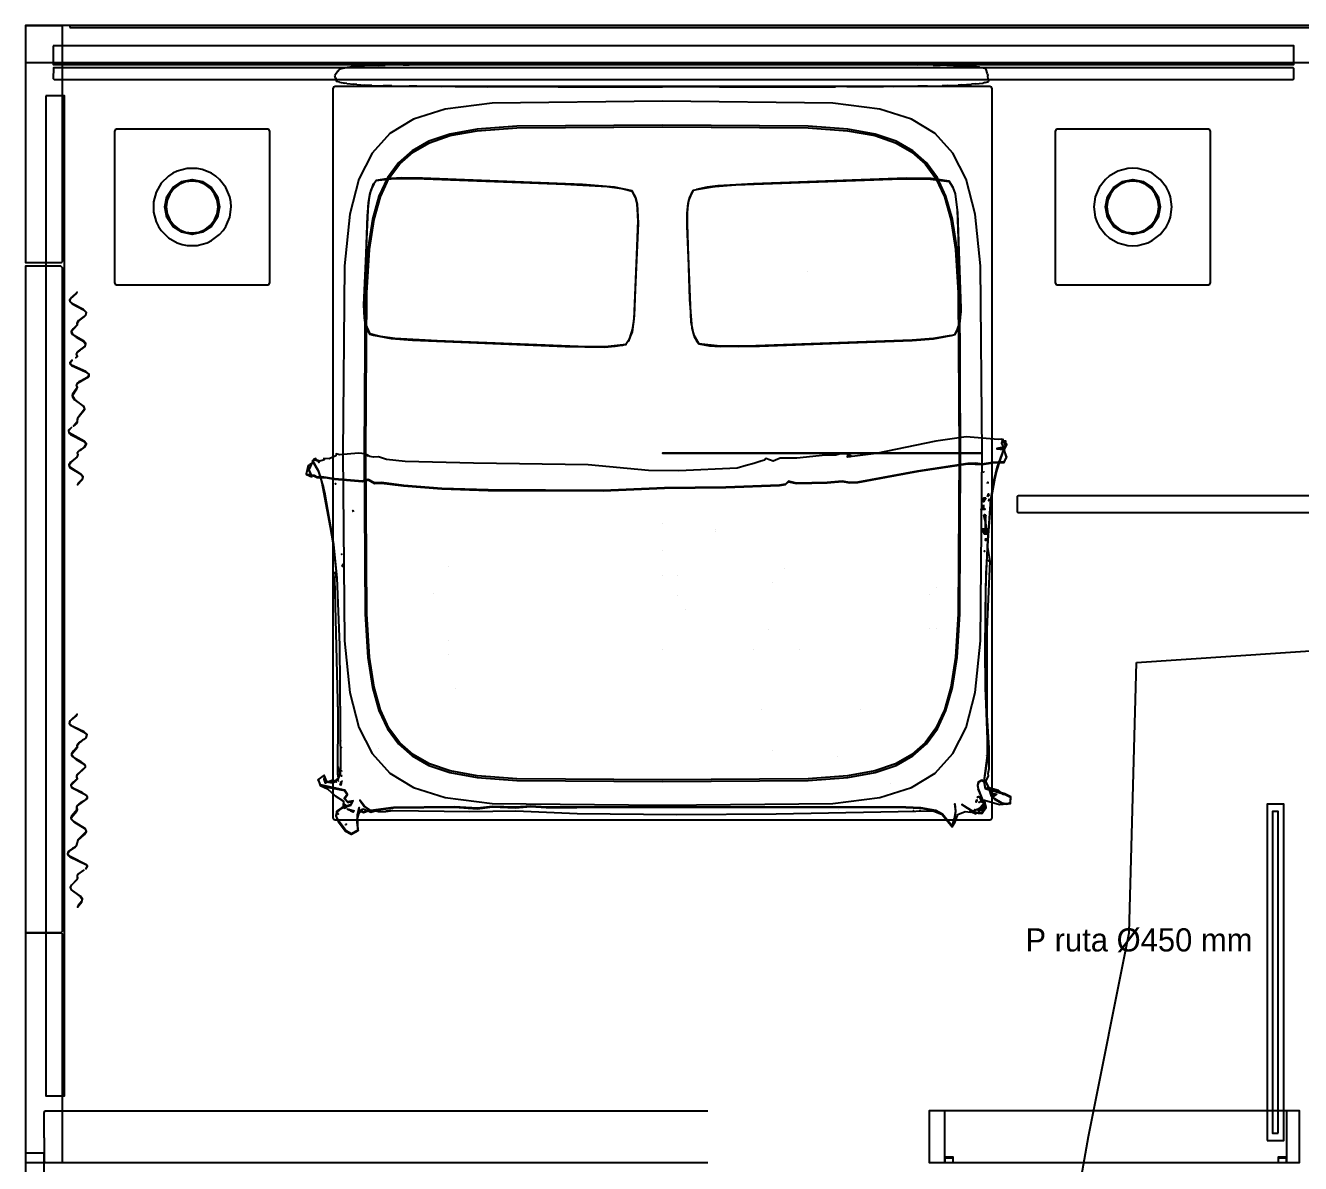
# Model space of a CAD drawing. Header units: metres. Extents: x 174.1 to 182, y -12.2 to -6.
# Drawn here: x 174.1 to 177.543, y -9.073 to -6 of the extents above; entities that cross this region are included whole.
import ezdxf

# ---------------------------------------------------------------- set-up
doc = ezdxf.new("R2010")
doc.units = ezdxf.units.M
for name, color, linetype in [('CORTE', 7, 'Continuous'), ('TEXTOS', 7, 'Continuous'), ('VISTA', 8, 'Continuous')]:
    doc.layers.add(name, color=color, linetype=linetype)

msp = doc.modelspace()

# ---------------------------------------------------------------- linework, layer by layer
at = {"layer": 'CORTE'}
for p, q in [((174.1504, -8.9333), (174.15, -8.9345)), ((174.15, -9.0036), (174.15, -8.9345)), ((174.1504, -8.9333), (174.1508, -8.9319)), ((174.1511, -8.9316), (174.1508, -8.9319)), ((174.1511, -8.9316), (174.1513, -8.9313)), ((174.1513, -8.9313), (174.1516, -8.9311)), ((174.1516, -8.9311), (174.1519, -8.9308)), ((174.1519, -8.9308), (174.1533, -8.9304)), ((174.1533, -8.9304), (174.1545, -8.93)), ((174.1545, -8.93), (175.9428, -8.93)), ((176.54, -8.93), (176.54, -9.07)), ((177.54, -9.07), (177.54, -8.93)), ((174.15, -9.0036), (174.15, -9.0655)), ((174.1504, -9.0669), (174.15, -9.0655)), ((174.1504, -9.0669), (174.1508, -9.0681)), ((174.1511, -9.0684), (174.1508, -9.0681)), ((174.1511, -9.0684), (174.1513, -9.0687)), ((174.1516, -9.0689), (174.1513, -9.0687)), ((174.1519, -9.0692), (174.1516, -9.0689)), ((174.1533, -9.0696), (174.1519, -9.0692)), ((174.1545, -9.07), (174.1533, -9.0696)), ((174.1545, -9.07), (175.9428, -9.07))]:
    msp.add_line(p, q, dxfattribs=at)
at = {"layer": 'VISTA'}
for p, q in [((174.1, -6), (174.118, -6)), ((174.118, -6), (174.1955, -6)), ((174.9432, -6.1235), (174.935, -6.135)), ((174.9432, -6.1235), (174.9471, -6.1188)), ((174.9587, -6.1154), (174.9471, -6.1188)), ((174.9587, -6.1154), (174.9621, -6.1143)), ((174.9742, -6.1122), (174.9621, -6.1143)), ((174.9742, -6.1122), (174.9799, -6.1111)), ((175.0008, -6.1098), (174.9799, -6.1111)), ((175.0008, -6.1098), (175.0158, -6.1088)), ((175.0538, -6.1078), (175.0158, -6.1088)), ((175.0538, -6.1078), (175.071, -6.1074)), ((175.1201, -6.1064), (175.071, -6.1074)), ((175.1201, -6.1064), (175.1359, -6.1061)), ((175.1905, -6.1054), (175.1359, -6.1061)), ((175.1905, -6.1054), (175.2186, -6.105)), ((175.2948, -6.1047), (175.2186, -6.105)), ((175.2948, -6.1047), (175.3486, -6.1045)), ((175.671, -6.1045), (175.3486, -6.1045)), ((175.671, -6.1045), (175.82, -6.1045)), ((176.1673, -6.1047), (175.82, -6.1045)), ((176.1673, -6.1047), (176.2878, -6.1047)), ((176.3749, -6.1049), (176.2878, -6.1047)), ((176.3749, -6.1049), (176.4215, -6.105)), ((176.4737, -6.1055), (176.4215, -6.105)), ((176.4737, -6.1055), (176.5098, -6.1059)), ((176.5509, -6.1068), (176.5098, -6.1059)), ((176.5509, -6.1068), (176.5699, -6.1073)), ((176.6056, -6.1086), (176.5699, -6.1073)), ((176.6056, -6.1086), (176.6185, -6.109)), ((176.6455, -6.1104), (176.6185, -6.109)), ((176.6455, -6.1104), (176.6605, -6.1111)), ((176.6756, -6.1129), (176.6605, -6.1111)), ((176.6756, -6.1129), (176.6858, -6.1141)), ((176.6919, -6.1173), (176.6858, -6.1141)), ((176.6919, -6.1173), (176.6944, -6.1188)), ((176.6975, -6.1308), (176.6944, -6.1188)), ((174.9368, -6.1416), (174.935, -6.135)), ((174.9368, -6.1416), (174.9401, -6.1513)), ((174.9479, -6.1527), (174.9401, -6.1513)), ((174.9479, -6.1527), (174.9622, -6.1557)), ((174.9679, -6.1563), (174.9622, -6.1557)), ((174.9679, -6.1563), (174.9866, -6.1587)), ((174.9948, -6.1594), (174.9866, -6.1587)), ((174.9948, -6.1594), (175.0159, -6.1612)), ((175.0356, -6.1618), (175.0159, -6.1612)), ((175.0356, -6.1618), (175.0654, -6.1629)), ((176.5888, -6.1622), (176.5748, -6.1629)), ((176.5888, -6.1622), (176.618, -6.161)), ((176.6268, -6.1604), (176.618, -6.161)), ((176.6268, -6.1604), (176.6545, -6.1587)), ((176.6644, -6.1578), (176.6545, -6.1587)), ((176.6644, -6.1578), (176.6857, -6.1558)), ((176.6917, -6.154), (176.6857, -6.1558)), ((176.6917, -6.154), (176.7002, -6.1513)), ((176.6975, -6.1308), (176.6988, -6.135)), ((176.6992, -6.1457), (176.6988, -6.135)), ((176.6992, -6.1457), (176.7002, -6.1513)), ((175.0893, -6.1632), (175.0654, -6.1629)), ((175.0893, -6.1632), (175.1362, -6.1639)), ((175.1566, -6.1641), (175.1362, -6.1639)), ((175.1566, -6.1641), (175.2231, -6.1648)), ((175.2603, -6.165), (175.2231, -6.1648)), ((175.2603, -6.165), (175.3487, -6.1655)), ((175.538, -6.1656), (175.3487, -6.1655)), ((175.538, -6.1656), (175.82, -6.1657)), ((175.9742, -6.1655), (175.82, -6.1657)), ((175.9742, -6.1655), (176.2873, -6.1652)), ((176.3174, -6.1651), (176.2873, -6.1652)), ((176.3174, -6.1651), (176.4169, -6.1648)), ((176.4447, -6.1646), (176.4169, -6.1648)), ((176.4447, -6.1646), (176.5097, -6.1641)), ((176.5359, -6.1636), (176.5097, -6.1641)), ((176.5359, -6.1636), (176.5748, -6.1629)), ((177.1, -7.72), (177.7, -7.68)), ((177.08, -8.45), (177.1, -7.72)), ((176.97, -9), (177.08, -8.45)), ((176.9, -9.4), (176.97, -9))]:
    msp.add_line(p, q, dxfattribs=at)
for points in [[(178.7513, -6.1), (181.4491, -6.1), (181.9955, -6.1), (181.997, -6.0995), (181.9981, -6.0992), (181.9984, -6.0989), (181.9987, -6.0987), (181.9989, -6.0984), (181.9992, -6.0981), (181.9995, -6.097), (182, -6.0955), (182, -6.018), (182, -6), (174.1, -6), (174.1, -6.1), (178.7513, -6.1)], [(174.118, -6.64), (174.1955, -6.64), (174.197, -6.6395), (174.1981, -6.6392), (174.1984, -6.6389), (174.1987, -6.6387), (174.1989, -6.6384), (174.1992, -6.6381), (174.1995, -6.637), (174.2, -6.6355), (174.2, -6.3793), (174.2, -6.0045), (174.1997, -6.0034), (174.1992, -6.0019), (174.199, -6.0017), (174.1987, -6.0013), (174.1984, -6.0011), (174.1981, -6.0008), (174.197, -6.0005), (174.1955, -6), (174.118, -6), (174.1, -6), (174.1, -6.64), (174.118, -6.64)], [(174.22, -6.005), (181.78, -6.005), (181.78, -6), (174.22, -6), (174.22, -6.005)], [(174.175, -6.055), (174.175, -6.105), (177.525, -6.105), (177.525, -6.055), (174.175, -6.055)], [(174.175, -6.144), (174.177, -6.146), (177.523, -6.146), (177.525, -6.144), (177.525, -6.116), (177.523, -6.114), (174.1758, -6.1144), (174.175, -6.144)], [(174.155, -6.19), (174.155, -8.89), (174.205, -8.89), (174.205, -6.19), (174.155, -6.19)], [(174.93, -8.139), (174.9318, -8.1432), (174.936, -8.145), (176.704, -8.145), (176.7082, -8.1432), (176.71, -8.139), (176.71, -6.171), (176.7082, -6.1668), (176.704, -6.165), (174.936, -6.165), (174.9318, -6.1668), (174.93, -6.171), (174.93, -8.139)], [(175.0837, -8.0185), (175.1473, -8.0574), (175.2333, -8.0844), (175.3603, -8.1002), (175.82, -8.1054), (176.2797, -8.1002), (176.4067, -8.0844), (176.4927, -8.0574), (176.5563, -8.0185), (176.6043, -7.9656), (176.6397, -7.8955), (176.6642, -7.8009), (176.6786, -7.661), (176.6833, -7.155), (175.82, -7.155), (176.6833, -7.155), (176.6786, -6.649), (176.6642, -6.5091), (176.6397, -6.4145), (176.6043, -6.3444), (176.5563, -6.2915), (176.4927, -6.2526), (176.4067, -6.2256), (176.2797, -6.2098), (175.82, -6.2046), (175.3603, -6.2098), (175.2333, -6.2256), (175.1473, -6.2526), (175.0837, -6.2915), (175.0357, -6.3444), (175.0003, -6.4145), (174.9758, -6.5091), (174.9614, -6.649), (174.9567, -7.155), (174.9614, -7.661), (174.9758, -7.8009), (175.0003, -7.8955), (175.0357, -7.9656), (175.0837, -8.0185)], [(174.34, -6.694), (174.3418, -6.6982), (174.346, -6.7), (174.754, -6.7), (174.7582, -6.6982), (174.76, -6.694), (174.76, -6.286), (174.7582, -6.2818), (174.754, -6.28), (174.346, -6.28), (174.3418, -6.2818), (174.34, -6.286), (174.34, -6.694)], [(175.0173, -7.5884), (175.0246, -7.7059), (175.0369, -7.787), (175.0545, -7.8492), (175.0777, -7.899), (175.1072, -7.9394), (175.1439, -7.9719), (175.1892, -7.9975), (175.2458, -8.0168), (175.3195, -8.0304), (175.4263, -8.0384), (175.82, -8.0411), (176.2137, -8.0384), (176.3205, -8.0304), (176.3942, -8.0168), (176.4508, -7.9975), (176.4961, -7.9719), (176.5328, -7.9394), (176.5623, -7.899), (176.5855, -7.8492), (176.6031, -7.787), (176.6154, -7.7059), (176.6227, -7.5884), (176.6251, -7.155), (176.6226, -7.155), (176.6251, -7.155), (176.6227, -6.7216), (176.6154, -6.6041), (176.6031, -6.523), (176.5855, -6.4608), (176.5623, -6.411), (176.5328, -6.3706), (176.4961, -6.3381), (176.4508, -6.3125), (176.3942, -6.2932), (176.3205, -6.2796), (176.2137, -6.2716), (175.82, -6.2689), (175.4263, -6.2716), (175.3195, -6.2796), (175.2458, -6.2932), (175.1892, -6.3125), (175.1439, -6.3381), (175.1072, -6.3706), (175.0777, -6.411), (175.0545, -6.4608), (175.0369, -6.523), (175.0246, -6.6041), (175.0173, -6.7216), (175.0149, -7.155), (175.0173, -7.5884)], [(175.32, -8.026), (175.2469, -8.0126), (175.191, -7.9935), (175.1464, -7.9683), (175.1105, -7.9364), (175.0815, -7.8968), (175.0586, -7.8477), (175.0412, -7.7861), (175.029, -7.7055), (175.0217, -7.5884), (175.0193, -7.155), (175.0217, -6.7216), (175.029, -6.6045), (175.0412, -6.5239), (175.0586, -6.4623), (175.0815, -6.4132), (175.1105, -6.3736), (175.1464, -6.3417), (175.191, -6.3165), (175.2469, -6.2974), (175.32, -6.284), (175.4264, -6.276), (175.82, -6.2733), (176.2136, -6.276), (176.32, -6.284), (176.3931, -6.2974), (176.449, -6.3165), (176.4936, -6.3417), (176.5295, -6.3736), (176.5585, -6.4132), (176.5814, -6.4623), (176.5988, -6.5239), (176.611, -6.6045), (176.6183, -6.7216), (176.6207, -7.155), (176.6183, -7.5884), (176.611, -7.7055), (176.5988, -7.7861), (176.5814, -7.8477), (176.5585, -7.8968), (176.5295, -7.9364), (176.4936, -7.9683), (176.449, -7.9935), (176.3931, -8.0126), (176.32, -8.026), (176.2136, -8.034), (175.82, -8.0367), (175.4264, -8.034), (175.32, -8.026)], [(176.88, -6.694), (176.8818, -6.6982), (176.886, -6.7), (177.294, -6.7), (177.2982, -6.6982), (177.3, -6.694), (177.3, -6.286), (177.2982, -6.2818), (177.294, -6.28), (176.886, -6.28), (176.8818, -6.2818), (176.88, -6.286), (176.88, -6.694)], [(174.4459, -6.4763), (174.4459, -6.5037), (174.453, -6.5302), (174.4591, -6.5425), (174.4667, -6.5539), (174.4861, -6.5733), (174.5098, -6.587), (174.5228, -6.5914), (174.5363, -6.5941), (174.5637, -6.5941), (174.5902, -6.587), (174.6025, -6.5809), (174.6242, -6.5642), (174.6333, -6.5539), (174.6409, -6.5425), (174.6514, -6.5172), (174.655, -6.49), (174.6541, -6.4763), (174.6514, -6.4628), (174.6409, -6.4375), (174.6242, -6.4158), (174.6139, -6.4067), (174.6025, -6.3991), (174.5772, -6.3886), (174.5637, -6.3859), (174.5363, -6.3859), (174.5098, -6.393), (174.4975, -6.3991), (174.4861, -6.4067), (174.4667, -6.4261), (174.453, -6.4498), (174.4459, -6.4763)], [(176.9886, -6.4628), (176.985, -6.49), (176.9886, -6.5172), (176.993, -6.5302), (176.9991, -6.5425), (177.0158, -6.5642), (177.0261, -6.5733), (177.0498, -6.587), (177.0763, -6.5941), (177.09, -6.595), (177.1037, -6.5941), (177.1302, -6.587), (177.1425, -6.5809), (177.1642, -6.5642), (177.1809, -6.5425), (177.187, -6.5302), (177.1914, -6.5172), (177.195, -6.49), (177.1914, -6.4628), (177.187, -6.4498), (177.1809, -6.4375), (177.1642, -6.4158), (177.1425, -6.3991), (177.1302, -6.393), (177.1037, -6.3859), (177.09, -6.385), (177.0763, -6.3859), (177.0498, -6.393), (177.0261, -6.4067), (177.0158, -6.4158), (176.9991, -6.4375), (176.9886, -6.4628)], [(174.4977, -6.5423), (174.4816, -6.5183), (174.476, -6.49), (174.4816, -6.4617), (174.4977, -6.4377), (174.5217, -6.4216), (174.55, -6.416), (174.5783, -6.4216), (174.6023, -6.4377), (174.6184, -6.4617), (174.624, -6.49), (174.6184, -6.5183), (174.6023, -6.5423), (174.5783, -6.5584), (174.55, -6.564), (174.5217, -6.5584), (174.4977, -6.5423)], [(174.55, -6.42), (174.5319, -6.4224), (174.515, -6.4294), (174.5005, -6.4405), (174.4894, -6.455), (174.4824, -6.4719), (174.48, -6.49), (174.4824, -6.5081), (174.4894, -6.525), (174.5005, -6.5395), (174.515, -6.5506), (174.5319, -6.5576), (174.55, -6.56), (174.5681, -6.5576), (174.585, -6.5506), (174.5995, -6.5395), (174.6106, -6.525), (174.6176, -6.5081), (174.62, -6.49), (174.6176, -6.4719), (174.6106, -6.455), (174.5995, -6.4405), (174.585, -6.4294), (174.5681, -6.4224), (174.55, -6.42)], [(175.0131, -6.7546), (175.0143, -6.7892), (175.0174, -6.8067), (175.0242, -6.8243), (175.0298, -6.8333), (175.0395, -6.8362), (175.0873, -6.845), (175.1448, -6.8496), (175.5576, -6.8666), (175.6633, -6.8681), (175.6923, -6.8661), (175.7216, -6.8611), (175.6729, -6.8666), (175.6152, -6.8673), (175.212, -6.8517), (175.097, -6.845), (175.0588, -6.8396), (175.0304, -6.8325), (175.0212, -6.8151), (175.0166, -6.7977), (175.0142, -6.746), (175.0251, -6.4875), (175.0304, -6.4533), (175.0401, -6.4274), (175.0294, -6.453), (175.0249, -6.4788), (175.0131, -6.7546)], [(175.0137, -6.7718), (175.0179, -6.8065), (175.0301, -6.8329), (175.0778, -6.8432), (175.1352, -6.8485), (175.6152, -6.8678), (175.673, -6.8671), (175.7116, -6.8627), (175.7213, -6.8607), (175.7321, -6.8438), (175.74, -6.8183), (175.744, -6.7839), (175.7544, -6.5254), (175.7519, -6.4822), (175.7473, -6.4647), (175.7379, -6.4471), (175.6902, -6.4368), (175.6136, -6.4304), (175.1816, -6.4129), (175.0854, -6.4135), (175.0467, -6.4193), (175.0406, -6.4277), (175.0325, -6.4447), (175.028, -6.4617), (175.0229, -6.5133), (175.0137, -6.7718)], [(175.0464, -6.4189), (175.0951, -6.4134), (175.1528, -6.4127), (175.556, -6.4283), (175.671, -6.435), (175.7092, -6.4404), (175.7376, -6.4475), (175.7468, -6.4649), (175.7514, -6.4823), (175.7538, -6.534), (175.7429, -6.7925), (175.7376, -6.8267), (175.7279, -6.8526), (175.7386, -6.827), (175.7439, -6.7926), (175.7548, -6.5341), (175.7525, -6.4821), (175.7478, -6.4645), (175.7382, -6.4467), (175.6903, -6.4363), (175.604, -6.4294), (175.172, -6.4121), (175.1143, -6.4116), (175.0757, -6.4139), (175.0464, -6.4189)], [(175.8969, -6.7999), (175.9038, -6.8341), (175.9179, -6.8595), (175.9663, -6.8661), (176.024, -6.867), (176.504, -6.8494), (176.5615, -6.8443), (176.5997, -6.8369), (176.6092, -6.8341), (176.6187, -6.8165), (176.6247, -6.7904), (176.626, -6.7559), (176.6165, -6.4973), (176.6108, -6.4544), (176.6048, -6.4374), (176.5941, -6.4205), (176.5457, -6.4139), (176.4688, -6.4134), (176.0368, -6.4291), (175.9409, -6.4371), (175.9028, -6.4459), (175.8973, -6.4547), (175.8905, -6.4722), (175.8873, -6.4896), (175.8861, -6.5328), (175.8969, -6.7999)], [(175.9408, -6.4366), (175.9122, -6.4426), (175.9601, -6.435), (176.0176, -6.4306), (176.44, -6.4147), (176.5361, -6.4139), (176.5938, -6.4209), (176.6043, -6.4376), (176.6103, -6.4545), (176.6165, -6.506), (176.6253, -6.7731), (176.621, -6.8077), (176.6095, -6.8346), (176.6152, -6.8256), (176.6239, -6.7992), (176.6265, -6.7645), (176.6176, -6.5059), (176.6113, -6.4543), (176.6052, -6.4372), (176.5943, -6.4201), (176.5458, -6.4134), (176.4784, -6.4126), (176.0655, -6.4274), (175.9696, -6.433), (175.9408, -6.4366)], [(177.0377, -6.5423), (177.0216, -6.5183), (177.016, -6.49), (177.0216, -6.4617), (177.0377, -6.4377), (177.0617, -6.4216), (177.09, -6.416), (177.1183, -6.4216), (177.1423, -6.4377), (177.1584, -6.4617), (177.164, -6.49), (177.1584, -6.5183), (177.1423, -6.5423), (177.1183, -6.5584), (177.09, -6.564), (177.0617, -6.5584), (177.0377, -6.5423)], [(177.09, -6.42), (177.0719, -6.4224), (177.055, -6.4294), (177.0405, -6.4405), (177.0294, -6.455), (177.0224, -6.4719), (177.02, -6.49), (177.0224, -6.5081), (177.0294, -6.525), (177.0405, -6.5395), (177.055, -6.5506), (177.0719, -6.5576), (177.09, -6.56), (177.1081, -6.5576), (177.125, -6.5506), (177.1395, -6.5395), (177.1506, -6.525), (177.1576, -6.5081), (177.16, -6.49), (177.1576, -6.4719), (177.1506, -6.455), (177.1395, -6.4405), (177.125, -6.4294), (177.1081, -6.4224), (177.09, -6.42)], [(175.8964, -6.7999), (175.9033, -6.8343), (175.9114, -6.8514), (175.9177, -6.8599), (175.9469, -6.865), (175.9759, -6.8671), (176.0816, -6.866), (176.4945, -6.8505), (176.552, -6.846), (176.5998, -6.8374), (176.5519, -6.845), (176.4944, -6.8494), (176.072, -6.8653), (175.9759, -6.8661), (175.9182, -6.8591), (175.9077, -6.8424), (175.8999, -6.8169), (175.8939, -6.7396), (175.8867, -6.5069), (175.891, -6.4723), (175.9025, -6.4454), (175.8928, -6.4633), (175.8881, -6.4808), (175.8856, -6.5069), (175.8858, -6.5414), (175.8964, -6.7999)], [(177.0035, -6.4542), (177.0035, -6.4542), (177.0035, -6.4542), (177.0035, -6.4542)], [(174.4631, -6.5014), (174.4631, -6.5014), (174.4631, -6.5014), (174.4631, -6.5014)], [(177.0037, -6.4786), (177.0037, -6.4786), (177.0037, -6.4786), (177.0037, -6.4786)], [(174.6425, -6.5283), (174.6425, -6.5283), (174.6425, -6.5283), (174.6425, -6.5283)], [(174.1955, -8.45), (174.2, -8.4455), (174.2, -6.6545), (174.1955, -6.65), (174.1, -6.65), (174.1, -8.45), (174.1955, -8.45)], [(176.2119, -6.6638), (176.2119, -6.6638), (176.2119, -6.6638), (176.2119, -6.6638)], [(174.2564, -6.7677), (174.2638, -6.7749), (174.262, -6.7819), (174.2559, -6.7877), (174.2532, -6.7893), (174.2509, -6.7914), (174.2481, -6.793), (174.2435, -6.7967), (174.2402, -6.8005), (174.2389, -6.8044), (174.2396, -6.808), (174.2285, -6.8189), (174.2237, -6.8264), (174.2241, -6.8303), (174.2266, -6.834), (174.2369, -6.8413), (174.2559, -6.8521), (174.2622, -6.8591), (174.2602, -6.8657), (174.2423, -6.8797), (174.239, -6.8832), (174.2374, -6.8869), (174.2376, -6.8905), (174.2396, -6.8937), (174.2362, -6.8976), (174.2404, -6.894), (174.2381, -6.887), (174.2396, -6.8837), (174.2448, -6.8783), (174.2473, -6.8768), (174.2523, -6.8733), (174.2545, -6.8713), (174.2571, -6.8698), (174.2609, -6.8663), (174.2629, -6.8588), (174.2563, -6.8515), (174.2298, -6.8357), (174.2245, -6.8265), (174.2404, -6.8082), (174.2397, -6.8044), (174.244, -6.7973), (174.2587, -6.7862), (174.2626, -6.7824), (174.2645, -6.7746), (174.2569, -6.767), (174.2283, -6.7523), (174.2204, -6.7451), (174.2213, -6.7383), (174.2377, -6.7239), (174.2397, -6.7198), (174.2241, -6.7341), (174.219, -6.7416), (174.2197, -6.7455), (174.2263, -6.7518), (174.2564, -6.7677)], [(174.2364, -6.8115), (174.2364, -6.8115), (174.2364, -6.8115), (174.2364, -6.8115)], [(174.2409, -6.8009), (174.2409, -6.8009), (174.2409, -6.8009), (174.2409, -6.8009)], [(174.2485, -6.7936), (174.2481, -6.793), (174.2508, -6.7915), (174.2485, -6.7936)], [(174.2485, -6.7936), (174.2485, -6.7936), (174.2485, -6.7936), (174.2485, -6.7936)], [(174.2559, -6.7878), (174.2509, -6.7914), (174.2533, -6.7893), (174.2559, -6.7878)], [(174.256, -6.7877), (174.2582, -6.7856), (174.2587, -6.7861), (174.256, -6.7877)], [(174.2582, -6.7856), (174.2582, -6.7856), (174.2582, -6.7856), (174.2582, -6.7856)], [(174.2237, -6.8264), (174.2237, -6.8264), (174.2237, -6.8264), (174.2237, -6.8264)], [(174.2424, -6.8797), (174.2447, -6.8783), (174.2429, -6.8803), (174.2424, -6.8797)], [(174.2473, -6.8768), (174.2449, -6.8782), (174.2468, -6.8762), (174.2473, -6.8768)], [(174.2544, -6.8713), (174.2523, -6.8733), (174.2519, -6.8727), (174.2544, -6.8713)], [(174.2545, -6.8712), (174.2566, -6.8692), (174.257, -6.8698), (174.2545, -6.8712)], [(174.2207, -6.9146), (174.2241, -6.9181), (174.2624, -6.9353), (174.2708, -6.9421), (174.2708, -6.9452), (174.2661, -6.9505), (174.2505, -6.959), (174.2444, -6.9625), (174.2398, -6.9661), (174.2374, -6.9698), (174.2374, -6.9736), (174.2396, -6.9771), (174.2271, -6.995), (174.226, -6.9988), (174.2265, -7.0027), (174.2326, -7.0103), (174.2573, -7.029), (174.2594, -7.0362), (174.2409, -7.0589), (174.2395, -7.0628), (174.2397, -7.0703), (174.2295, -7.0821), (174.2345, -7.0783), (174.2383, -7.0745), (174.2405, -7.0706), (174.2416, -7.0593), (174.2602, -7.0363), (174.2579, -7.0285), (174.2331, -7.0097), (174.2268, -6.9989), (174.2388, -6.9809), (174.2404, -6.977), (174.2381, -6.9701), (174.2404, -6.9667), (174.2424, -6.9646), (174.2639, -6.9526), (174.2688, -6.9491), (174.2716, -6.9455), (174.2715, -6.9417), (174.2628, -6.9346), (174.2246, -6.9175), (174.2209, -6.9111), (174.226, -6.9038), (174.2201, -6.9109), (174.2207, -6.9146)], [(174.2634, -6.952), (174.266, -6.9506), (174.2638, -6.9526), (174.2634, -6.952)], [(174.2683, -6.9486), (174.2687, -6.9491), (174.2662, -6.9505), (174.2683, -6.9486)], [(174.2708, -6.9421), (174.2708, -6.9421), (174.2708, -6.9421), (174.2708, -6.9421)], [(174.2399, -6.9661), (174.2423, -6.9647), (174.2404, -6.9666), (174.2399, -6.9661)], [(174.2448, -6.9631), (174.2424, -6.9645), (174.2444, -6.9625), (174.2448, -6.9631)], [(174.2174, -7.1007), (174.2217, -7.1045), (174.2583, -7.1228), (174.2642, -7.1298), (174.2586, -7.1387), (174.2561, -7.1402), (174.2509, -7.1438), (174.2486, -7.1459), (174.2459, -7.1474), (174.2419, -7.151), (174.2396, -7.1547), (174.2396, -7.1548), (174.2411, -7.1584), (174.239, -7.1652), (174.2219, -7.1792), (174.2171, -7.1865), (174.2178, -7.1902), (174.2206, -7.1939), (174.2493, -7.2116), (174.255, -7.2185), (174.2532, -7.2253), (174.2426, -7.2361), (174.2403, -7.2403), (174.2539, -7.2258), (174.2558, -7.2183), (174.2498, -7.211), (174.2211, -7.1933), (174.2179, -7.1866), (174.2225, -7.1798), (174.2397, -7.1657), (174.2417, -7.162), (174.2419, -7.1583), (174.2404, -7.1548), (174.2425, -7.1515), (174.2486, -7.1459), (174.2514, -7.1444), (174.2566, -7.1409), (174.2612, -7.1373), (174.265, -7.1297), (174.2587, -7.1222), (174.218, -7.1002), (174.217, -7.0932), (174.2239, -7.0852), (174.2163, -7.0928), (174.2174, -7.1007)], [(174.2345, -7.0783), (174.2318, -7.0798), (174.234, -7.0777), (174.2345, -7.0783)], [(174.218, -7.1002), (174.218, -7.1002), (174.218, -7.1002), (174.218, -7.1002)], [(174.8755, -7.174), (174.8728, -7.1828), (174.8684, -7.1841), (174.8704, -7.1881), (174.8631, -7.1879), (174.8578, -7.2111), (174.8727, -7.218), (174.8727, -7.2144), (174.8878, -7.2199), (174.8963, -7.2196), (174.8996, -7.2299), (174.9281, -7.3835), (174.9393, -7.4735), (174.9389, -7.4773), (174.935, -7.4767), (174.9365, -7.4861), (174.9343, -7.4937), (174.9438, -7.8585), (174.9426, -8.0209), (174.9441, -8.0324), (174.9348, -8.04), (174.9294, -8.0372), (174.9187, -8.0417), (174.9133, -8.0408), (174.9066, -8.0243), (174.8901, -8.0361), (174.8954, -8.0515), (174.9152, -8.061), (174.9359, -8.0801), (174.9584, -8.0938), (174.9582, -8.1061), (174.96, -8.104), (174.9615, -8.1067), (174.9421, -8.119), (174.9409, -8.1213), (174.9377, -8.1339), (174.9447, -8.1491), (174.9644, -8.1753), (174.9798, -8.1837), (174.9983, -8.1731), (174.9968, -8.1394), (174.9971, -8.1388), (174.9998, -8.1275), (175.0042, -8.1211), (175.0123, -8.1249), (175.0255, -8.1207), (175.0323, -8.1237), (175.0452, -8.1205), (175.0523, -8.1217), (175.0733, -8.1217), (175.0916, -8.1194), (175.2999, -8.1225), (175.4241, -8.1203), (175.5894, -8.1279), (175.8577, -8.1305), (176.1266, -8.1283), (176.5506, -8.1203), (176.5749, -8.1301), (176.6022, -8.1632), (176.6106, -8.1498), (176.6179, -8.1301), (176.6369, -8.122), (176.6519, -8.1237), (176.6501, -8.1221), (176.6523, -8.1222), (176.6665, -8.1286), (176.6612, -8.1254), (176.6821, -8.1278), (176.6937, -8.1111), (176.6898, -8.0911), (176.7301, -8.1036), (176.7592, -8.1008), (176.7609, -8.0836), (176.7444, -8.0742), (176.735, -8.0714), (176.7277, -8.0652), (176.7018, -8.0579), (176.6928, -8.0413), (176.7006, -8.0254), (176.6992, -8.0194), (176.7025, -8.006), (176.7019, -7.9515), (176.6966, -7.8617), (176.6967, -7.6308), (176.7047, -7.4467), (176.6981, -7.4083), (176.699, -7.3888), (176.7075, -7.2806), (176.72, -7.211), (176.7296, -7.1795), (176.7425, -7.1791), (176.7489, -7.1651), (176.7422, -7.1453), (176.7495, -7.1322), (176.7491, -7.1285), (176.7464, -7.1262), (176.7471, -7.1223), (176.7413, -7.1219), (176.7391, -7.1165), (176.7389, -7.1199), (176.7351, -7.1168), (176.7263, -7.118), (176.6401, -7.1105), (176.5582, -7.1223), (176.397, -7.1553), (176.3325, -7.1634), (176.3219, -7.1568), (176.2974, -7.1576), (176.2878, -7.1603), (176.2598, -7.1603), (176.1827, -7.1681), (176.1374, -7.1678), (176.1192, -7.1761), (176.0986, -7.169), (176.095, -7.1739), (176.0857, -7.1763), (176.0669, -7.1823), (176.0461, -7.1876), (176.0218, -7.195), (175.8644, -7.2026), (175.7822, -7.2016), (175.6197, -7.186), (175.3098, -7.182), (175.1255, -7.1772), (175.0748, -7.172), (175.0532, -7.1644), (175.0394, -7.1656), (175.0299, -7.1637), (175.017, -7.1562), (174.9993, -7.1548), (174.948, -7.1592), (174.9387, -7.1567), (174.9378, -7.1621), (174.9196, -7.1699), (174.906, -7.1693), (174.9064, -7.1725), (174.892, -7.1769), (174.8804, -7.1717), (174.8837, -7.1695), (174.8821, -7.1696), (174.879, -7.171), (174.8778, -7.175), (174.8755, -7.174)], [(176.6913, -7.789), (176.6965, -7.916), (176.6966, -7.9706), (176.6878, -8.0401), (176.682, -8.0375), (176.6727, -8.0429), (176.6705, -8.0523), (176.6725, -8.0613), (176.6731, -8.0605), (176.6717, -8.052), (176.6738, -8.0436), (176.682, -8.0388), (176.6877, -8.0412), (176.6915, -8.0599), (176.7022, -8.0634), (176.7075, -8.0806), (176.7165, -8.0892), (176.7368, -8.1003), (176.7482, -8.1023), (176.7597, -8.1003), (176.7608, -8.0829), (176.7441, -8.0744), (176.7032, -8.0626), (176.694, -8.0427), (176.6889, -8.0406), (176.6964, -7.9888), (176.6981, -7.9524), (176.6928, -7.8071), (176.6914, -7.6799), (176.6935, -7.5159), (176.6987, -7.3888), (176.7054, -7.2987), (176.7126, -7.2454), (176.7243, -7.1943), (176.7419, -7.1465), (176.7489, -7.1653), (176.7425, -7.145), (176.7465, -7.1343), (176.7392, -7.1167), (176.7388, -7.1171), (176.7354, -7.1274), (176.741, -7.1381), (176.7227, -7.1421), (176.7232, -7.1431), (176.7412, -7.1449), (176.7232, -7.1938), (176.715, -7.2277), (176.7061, -7.2804), (176.7027, -7.3164), (176.6935, -7.4794), (176.6902, -7.6799), (176.6913, -7.789)], [(176.7418, -7.1391), (176.7365, -7.1275), (176.7392, -7.1187), (176.7453, -7.1344), (176.7416, -7.144), (176.7265, -7.1423), (176.7418, -7.1391)], [(174.2396, -7.1548), (174.2396, -7.1548), (174.2396, -7.1548), (174.2396, -7.1548)], [(174.2464, -7.148), (174.2459, -7.1474), (174.2485, -7.146), (174.2464, -7.148)], [(174.2513, -7.1444), (174.2487, -7.1458), (174.2509, -7.1438), (174.2513, -7.1444)], [(174.2566, -7.1408), (174.2562, -7.1402), (174.2585, -7.1388), (174.2566, -7.1408)], [(174.2611, -7.1372), (174.2587, -7.1387), (174.2606, -7.1367), (174.2611, -7.1372)], [(175.0189, -7.1591), (175.0187, -7.1582), (175.0253, -7.1623), (175.0189, -7.1591)], [(175.0208, -7.161), (175.019, -7.1604), (175.0189, -7.1598), (175.0208, -7.161)], [(175.82, -7.155), (175.82, -7.155), (175.82, -7.155), (175.82, -7.155)], [(175.82, -7.155), (175.82, -7.155), (175.82, -7.155), (175.82, -7.155)], [(175.82, -7.155), (175.82, -7.155), (175.82, -7.155), (175.82, -7.155)], [(175.82, -7.155), (175.82, -7.155), (175.82, -7.155), (175.82, -7.155)], [(176.3208, -7.1594), (176.3271, -7.1644), (176.3192, -7.1658), (176.3208, -7.1594)], [(176.7255, -7.1425), (176.7296, -7.1432), (176.7244, -7.1428), (176.7255, -7.1425)], [(176.7354, -7.1274), (176.7354, -7.1274), (176.7354, -7.1274), (176.7354, -7.1274)], [(176.7414, -7.1444), (176.7408, -7.1443), (176.7414, -7.1444), (176.7414, -7.1444)], [(174.2171, -7.1865), (174.2171, -7.1865), (174.2171, -7.1865), (174.2171, -7.1865)], [(174.8731, -7.2182), (174.8634, -7.2128), (174.8788, -7.216), (174.8876, -7.2204), (174.9096, -7.2203), (174.9341, -7.2249), (175.01, -7.2315), (175.025, -7.227), (175.0422, -7.2362), (175.0612, -7.2354), (175.1211, -7.2429), (175.2243, -7.2511), (175.3489, -7.2552), (175.6594, -7.2566), (175.8251, -7.2492), (175.9912, -7.2476), (176.136, -7.242), (176.1524, -7.2394), (176.1606, -7.2319), (176.1816, -7.2365), (176.2646, -7.2351), (176.305, -7.2315), (176.3261, -7.2351), (176.3472, -7.2339), (176.5126, -7.2037), (176.6448, -7.1834), (176.6836, -7.1856), (176.7112, -7.181), (176.7429, -7.1795), (176.7489, -7.1651), (176.7421, -7.1785), (176.7112, -7.1797), (176.6836, -7.1843), (176.6665, -7.1818), (176.6446, -7.1823), (176.5089, -7.2032), (176.3471, -7.2328), (176.3262, -7.234), (176.305, -7.2304), (176.2645, -7.234), (176.1818, -7.2354), (176.1602, -7.2307), (176.1518, -7.2383), (176.1357, -7.2409), (175.9911, -7.2465), (175.8251, -7.248), (175.6594, -7.2555), (175.349, -7.2541), (175.2244, -7.25), (175.1212, -7.2418), (175.0612, -7.2343), (175.0427, -7.2351), (175.0253, -7.2259), (175.01, -7.2304), (174.9345, -7.2238), (174.9002, -7.2182), (174.8876, -7.2191), (174.8794, -7.2149), (174.8584, -7.2119), (174.8731, -7.2182)], [(174.8735, -7.2182), (174.874, -7.2173), (174.8656, -7.1999), (174.8763, -7.1779), (174.8899, -7.2026), (174.9035, -7.245), (174.9311, -7.4012), (174.9409, -7.491), (174.9478, -7.6731), (174.9504, -8.0004), (174.949, -8.0182), (174.9436, -8.0347), (174.9367, -8.0397), (174.9293, -8.0437), (174.9131, -8.0409), (174.9061, -8.0255), (174.9123, -8.042), (174.9295, -8.0449), (174.9296, -8.0449), (174.9445, -8.0355), (174.9502, -8.0184), (174.9515, -8.0004), (174.9489, -7.6731), (174.942, -7.4909), (174.9322, -7.401), (174.9081, -7.2607), (174.8959, -7.215), (174.891, -7.2019), (174.876, -7.1748), (174.88, -7.1722), (174.8908, -7.176), (174.8924, -7.1799), (174.8917, -7.1751), (174.8811, -7.1715), (174.8829, -7.1689), (174.8747, -7.1744), (174.8756, -7.1767), (174.8644, -7.1997), (174.8735, -7.2182)], [(174.8714, -7.1881), (174.8711, -7.1881), (174.8712, -7.1878), (174.8714, -7.1881)], [(174.8739, -7.1825), (174.8747, -7.1809), (174.8743, -7.1824), (174.8739, -7.1825)], [(176.086, -7.1774), (176.086, -7.1774), (176.0857, -7.1763), (176.086, -7.1774)], [(174.2455, -7.2086), (174.2455, -7.2086), (174.2455, -7.2086), (174.2455, -7.2086)], [(174.2498, -7.211), (174.2498, -7.211), (174.2498, -7.211), (174.2498, -7.211)], [(174.8737, -7.2173), (174.8737, -7.2173), (174.8737, -7.2173), (174.8737, -7.2173)], [(174.8788, -7.2153), (174.879, -7.2149), (174.8794, -7.2149), (174.8788, -7.2153)], [(174.8793, -7.2157), (174.8794, -7.2155), (174.8808, -7.2163), (174.8793, -7.2157)], [(174.8871, -7.2195), (174.887, -7.2194), (174.8871, -7.2194), (174.8871, -7.2195)], [(174.9051, -7.2195), (174.9007, -7.2192), (174.9007, -7.2187), (174.9051, -7.2195)], [(174.9152, -7.2207), (174.9159, -7.2208), (174.9159, -7.2209), (174.9152, -7.2207)], [(176.6876, -7.2041), (176.6874, -7.2053), (176.6869, -7.2058), (176.6876, -7.2041)], [(174.9367, -7.2378), (174.9369, -7.2364), (174.9373, -7.2385), (174.9367, -7.2378)], [(176.6984, -7.2369), (176.6977, -7.2341), (176.6983, -7.2334), (176.6984, -7.2369)], [(176.6866, -7.2941), (176.6868, -7.307), (176.6806, -7.3074), (176.6866, -7.2941)], [(176.6928, -7.2757), (176.6871, -7.2857), (176.6873, -7.2753), (176.6928, -7.2757)], [(176.698, -7.2722), (176.7003, -7.2644), (176.7003, -7.2647), (176.7008, -7.2691), (176.698, -7.2722)], [(176.7023, -7.2826), (176.7012, -7.2835), (176.7019, -7.2789), (176.7023, -7.2826)], [(174.9858, -7.3134), (174.9835, -7.3097), (174.9842, -7.3096), (174.9858, -7.3134)], [(176.6868, -7.307), (176.6884, -7.3048), (176.6885, -7.3069), (176.6868, -7.307)], [(176.6918, -7.341), (176.6881, -7.3232), (176.6894, -7.3199), (176.6893, -7.3216), (176.6919, -7.3354), (176.6935, -7.3558), (176.6947, -7.3568), (176.6949, -7.3735), (176.6926, -7.3735), (176.6941, -7.3575), (176.6918, -7.3587), (176.6918, -7.341)], [(176.6885, -7.3069), (176.6905, -7.3046), (176.6903, -7.3068), (176.6885, -7.3069)], [(176.6915, -7.3213), (176.6925, -7.3258), (176.6922, -7.331), (176.6893, -7.3216), (176.6915, -7.3213)], [(176.6928, -7.3208), (176.6926, -7.3243), (176.6915, -7.3213), (176.6928, -7.3208)], [(175.8209, -7.3447), (175.8209, -7.3447), (175.8209, -7.3447), (175.8209, -7.3447)], [(175.9639, -7.36), (175.9639, -7.36), (175.9639, -7.36), (175.9639, -7.36)], [(175.9639, -7.3673), (175.9639, -7.3673), (175.9639, -7.3673), (175.9639, -7.3673)], [(176.6878, -7.3588), (176.6861, -7.368), (176.6821, -7.3593), (176.6878, -7.3588)], [(176.6879, -7.3587), (176.688, -7.3587), (176.6878, -7.3588), (176.6879, -7.3587)], [(176.6882, -7.3725), (176.6901, -7.3587), (176.6918, -7.3587), (176.6897, -7.3735), (176.6882, -7.3725)], [(176.6927, -7.3842), (176.6934, -7.3903), (176.6924, -7.3904), (176.6927, -7.3842)], [(174.9538, -7.428), (174.9537, -7.4273), (174.9541, -7.4274), (174.9538, -7.428)], [(175.8196, -7.4173), (175.8196, -7.4173), (175.8196, -7.4173), (175.8196, -7.4173)], [(176.6891, -7.4187), (176.6891, -7.4187), (176.6894, -7.4198), (176.6891, -7.4187)], [(174.9547, -7.4599), (174.9574, -7.4541), (174.9574, -7.4541), (174.9547, -7.4599)], [(174.9571, -7.4601), (174.9571, -7.4601), (174.9547, -7.4599), (174.9571, -7.4601)], [(175.2427, -7.4595), (175.2427, -7.4595), (175.2427, -7.4595), (175.2427, -7.4595)], [(176.1492, -7.4669), (176.1492, -7.4669), (176.1492, -7.4669), (176.1492, -7.4669)], [(176.7003, -7.4466), (176.6999, -7.4449), (176.7047, -7.4467), (176.7003, -7.4466)], [(175.8194, -7.4852), (175.8194, -7.4852), (175.8194, -7.4852), (175.8194, -7.4852)], [(175.8606, -7.4854), (175.8606, -7.4854), (175.8606, -7.4854), (175.8606, -7.4854)], [(176.1177, -7.5034), (176.1177, -7.5034), (176.1177, -7.5034), (176.1177, -7.5034)], [(175.2011, -7.5327), (175.2011, -7.5327), (175.2011, -7.5327), (175.2011, -7.5327)], [(176.5403, -7.5366), (176.5403, -7.5366), (176.5403, -7.5366), (176.5403, -7.5366)], [(176.561, -7.5183), (176.561, -7.5183), (176.561, -7.5183), (176.561, -7.5183)], [(175.8603, -7.5398), (175.8603, -7.5398), (175.8603, -7.5398), (175.8603, -7.5398)], [(175.8809, -7.5761), (175.8809, -7.5761), (175.8809, -7.5761), (175.8809, -7.5761)], [(176.1074, -7.6304), (176.1074, -7.6304), (176.1074, -7.6304), (176.1074, -7.6304)], [(176.5403, -7.6288), (176.5403, -7.6288), (176.5403, -7.6288), (176.5403, -7.6288)], [(176.5609, -7.6278), (176.5609, -7.6278), (176.5609, -7.6278), (176.5609, -7.6278)], [(175.2414, -7.6606), (175.2414, -7.6606), (175.2414, -7.6606), (175.2414, -7.6606)], [(175.2411, -7.6972), (175.2411, -7.6972), (175.2411, -7.6972), (175.2411, -7.6972)], [(175.8187, -7.6846), (175.8187, -7.6846), (175.8187, -7.6846), (175.8187, -7.6846)], [(176.0659, -7.685), (176.0659, -7.685), (176.0659, -7.685), (176.0659, -7.685)], [(176.1893, -7.6846), (176.1893, -7.6846), (176.1893, -7.6846), (176.1893, -7.6846)], [(175.261, -7.7887), (175.261, -7.7887), (175.261, -7.7887), (175.261, -7.7887)], [(174.9453, -7.8407), (174.9453, -7.8407), (174.9445, -7.8406), (174.9453, -7.8407)], [(176.0863, -7.8478), (176.0863, -7.8478), (176.0863, -7.8478), (176.0863, -7.8478)], [(176.3543, -7.8458), (176.3543, -7.8458), (176.3543, -7.8458), (176.3543, -7.8458)], [(174.2576, -7.9077), (174.2655, -7.9149), (174.2636, -7.9219), (174.2571, -7.9277), (174.2542, -7.9292), (174.2486, -7.933), (174.2438, -7.9367), (174.2403, -7.9404), (174.2389, -7.9443), (174.2396, -7.9479), (174.2289, -7.9589), (174.2243, -7.9664), (174.2246, -7.9703), (174.227, -7.974), (174.2369, -7.9813), (174.2552, -7.9921), (174.2613, -7.999), (174.2613, -8.0023), (174.239, -8.0232), (174.2374, -8.0269), (174.2377, -8.0305), (174.2396, -8.0337), (174.2279, -8.0438), (174.2228, -8.0509), (174.2233, -8.0546), (174.2262, -8.0581), (174.259, -8.0753), (174.2662, -8.082), (174.2662, -8.0852), (174.2622, -8.0905), (174.2599, -8.092), (174.2545, -8.0955), (174.2488, -8.099), (174.2465, -8.1011), (174.2436, -8.1025), (174.2397, -8.1061), (174.2376, -8.1098), (174.2377, -8.1136), (174.2396, -8.1171), (174.2241, -8.135), (174.2227, -8.1388), (174.2233, -8.1427), (174.2307, -8.1503), (174.261, -8.169), (174.2637, -8.1762), (174.2411, -8.1988), (174.2375, -8.2139), (174.2309, -8.2199), (174.2279, -8.2214), (174.2223, -8.2252), (174.2173, -8.229), (174.214, -8.2328), (174.2131, -8.2368), (174.2151, -8.2407), (174.2198, -8.2445), (174.2644, -8.2664), (174.2663, -8.2698), (174.263, -8.2773), (174.2671, -8.2697), (174.265, -8.2659), (174.2202, -8.2438), (174.2138, -8.2367), (174.22, -8.2274), (174.2227, -8.2258), (174.2284, -8.2221), (174.2309, -8.2199), (174.2338, -8.2183), (174.2381, -8.2145), (174.2418, -8.1993), (174.259, -8.1842), (174.2645, -8.1764), (174.2616, -8.1685), (174.2311, -8.1497), (174.224, -8.1424), (174.2235, -8.1389), (174.2384, -8.1209), (174.2404, -8.117), (174.2384, -8.11), (174.2403, -8.1066), (174.2604, -8.0926), (174.2646, -8.0891), (174.267, -8.0855), (174.2669, -8.0817), (174.2642, -8.0781), (174.2529, -8.0712), (174.2315, -8.0609), (174.224, -8.0542), (174.2236, -8.0511), (174.2404, -8.0339), (174.2382, -8.027), (174.2396, -8.0237), (174.2621, -8.0026), (174.262, -7.9988), (174.2598, -7.9951), (174.2501, -7.9879), (174.2318, -7.9771), (174.2253, -7.97), (174.225, -7.9665), (174.2404, -7.9482), (174.241, -7.9409), (174.2465, -7.9351), (174.2491, -7.9336), (174.2547, -7.9299), (174.2571, -7.9277), (174.26, -7.9262), (174.2642, -7.9224), (174.2662, -7.9146), (174.2581, -7.907), (174.2276, -7.8923), (174.2191, -7.8851), (174.2201, -7.8783), (174.2375, -7.8639), (174.2397, -7.8597), (174.2195, -7.8778), (174.2184, -7.8855), (174.2217, -7.8893), (174.2576, -7.9077)], [(174.2438, -7.9367), (174.2464, -7.9352), (174.2443, -7.9372), (174.2438, -7.9367)], [(174.2491, -7.9336), (174.2466, -7.9351), (174.2487, -7.933), (174.2491, -7.9336)], [(174.257, -7.9278), (174.2547, -7.9299), (174.2542, -7.9292), (174.257, -7.9278)], [(174.2542, -7.9293), (174.2542, -7.9293), (174.2542, -7.9292), (174.2542, -7.9293)], [(174.2599, -7.9262), (174.2572, -7.9276), (174.2595, -7.9256), (174.2599, -7.9262)], [(174.9514, -7.9315), (174.9514, -7.9315), (174.9517, -7.9315), (174.9514, -7.9315)], [(174.953, -7.9496), (174.9533, -7.9497), (174.953, -7.9496), (174.953, -7.9496)], [(176.5471, -7.9189), (176.5471, -7.9189), (176.5471, -7.9189), (176.5471, -7.9189)], [(176.7016, -7.952), (176.7016, -7.9515), (176.7019, -7.9515), (176.7016, -7.952)], [(175.0525, -7.9532), (175.0525, -7.9532), (175.0525, -7.9532), (175.0525, -7.9532)], [(175.0667, -7.9843), (175.0667, -7.9843), (175.0667, -7.9843), (175.0667, -7.9843)], [(176.1171, -7.9564), (176.1171, -7.9564), (176.1171, -7.9564), (176.1171, -7.9564)], [(176.2923, -7.9741), (176.2923, -7.9741), (176.2923, -7.9741), (176.2923, -7.9741)], [(176.6956, -7.9703), (176.696, -7.9704), (176.6962, -7.971), (176.6956, -7.9703)], [(174.9444, -8.0158), (174.9439, -8.0017), (174.9444, -8.0158), (174.9444, -8.0158)], [(174.9507, -8.0041), (174.9507, -8.0041), (174.9507, -8.0041), (174.9507, -8.0041)], [(174.953, -8.0141), (174.9532, -8.012), (174.9532, -8.012), (174.953, -8.0141)], [(175.283, -8.0215), (175.283, -8.0215), (175.283, -8.0215), (175.283, -8.0215)], [(176.4371, -7.9919), (176.4371, -7.9919), (176.4371, -7.9919), (176.4371, -7.9919)], [(174.9091, -8.0557), (174.9618, -8.0654), (174.9686, -8.0758), (174.9606, -8.087), (174.9702, -8.0975), (174.9828, -8.0943), (174.9778, -8.1038), (174.9535, -8.1125), (174.9427, -8.12), (174.9544, -8.1134), (174.9788, -8.1047), (174.9845, -8.093), (174.9704, -8.0962), (174.9619, -8.0867), (174.9699, -8.076), (174.9627, -8.0645), (174.8963, -8.0504), (174.8902, -8.0358), (174.8954, -8.0513), (174.9091, -8.0557)], [(174.9063, -8.035), (174.9073, -8.0292), (174.9139, -8.0437), (174.9099, -8.0454), (174.9063, -8.035)], [(174.9294, -8.0438), (174.9362, -8.04), (174.9296, -8.0448), (174.9294, -8.0438)], [(174.9294, -8.0448), (174.9295, -8.0448), (174.9295, -8.0449), (174.9294, -8.0448)], [(174.9436, -8.0348), (174.9444, -8.0355), (174.9372, -8.0394), (174.9436, -8.0348)], [(174.9396, -8.0423), (174.9386, -8.0425), (174.9394, -8.042), (174.9396, -8.0423)], [(174.9452, -8.0403), (174.9452, -8.0402), (174.9453, -8.0403), (174.9452, -8.0403)], [(174.9513, -8.0521), (174.9496, -8.0498), (174.953, -8.0413), (174.9513, -8.0521)], [(174.9523, -8.0231), (174.953, -8.0269), (174.9523, -8.0231), (174.9523, -8.0231)], [(174.9551, -8.0402), (174.955, -8.04), (174.9551, -8.04), (174.9551, -8.0402)], [(176.437, -8.0461), (176.437, -8.0461), (176.437, -8.0461), (176.437, -8.0461)], [(176.6821, -8.0387), (176.6821, -8.0387), (176.682, -8.0388), (176.6821, -8.0387)], [(176.693, -8.0436), (176.7018, -8.0621), (176.6923, -8.0591), (176.6887, -8.0424), (176.693, -8.0436)], [(174.2646, -8.0891), (174.2623, -8.0905), (174.264, -8.0886), (174.2646, -8.0891)], [(174.264, -8.0886), (174.264, -8.0885), (174.264, -8.0885), (174.264, -8.0886)], [(174.9622, -8.0655), (174.9622, -8.0655), (174.9622, -8.0655), (174.9622, -8.0655)], [(176.6923, -8.1109), (176.6815, -8.1265), (176.6618, -8.124), (176.6285, -8.1033), (176.6613, -8.1251), (176.6821, -8.1275), (176.6935, -8.1109), (176.672, -8.0608), (176.6923, -8.1109)], [(176.6682, -8.0907), (176.6687, -8.0903), (176.6688, -8.0938), (176.6674, -8.0965), (176.6682, -8.0907)], [(176.6728, -8.0858), (176.6708, -8.0823), (176.6731, -8.0818), (176.6728, -8.0858)], [(176.673, -8.0604), (176.673, -8.0604), (176.673, -8.0604), (176.673, -8.0604)], [(176.6802, -8.0923), (176.6768, -8.0821), (176.681, -8.0901), (176.6797, -8.096), (176.6802, -8.0923)], [(176.7436, -8.0754), (176.7598, -8.0836), (176.7586, -8.0995), (176.7482, -8.101), (176.7373, -8.0993), (176.7174, -8.0883), (176.7086, -8.0799), (176.7036, -8.0638), (176.7436, -8.0754)], [(176.7075, -8.0658), (176.707, -8.067), (176.7051, -8.068), (176.704, -8.0646), (176.7075, -8.0658)], [(176.7076, -8.0655), (176.7058, -8.0649), (176.7082, -8.0657), (176.7076, -8.0655)], [(176.7224, -8.0755), (176.7151, -8.0808), (176.7142, -8.0736), (176.7224, -8.0755)], [(176.742, -8.0774), (176.7382, -8.0741), (176.7433, -8.0756), (176.742, -8.0774)], [(176.7452, -8.0764), (176.7433, -8.0756), (176.7444, -8.0742), (176.7452, -8.0764)], [(174.2441, -8.1031), (174.2437, -8.1025), (174.2464, -8.1011), (174.2441, -8.1031)], [(174.2466, -8.101), (174.2488, -8.099), (174.2492, -8.0996), (174.2466, -8.101)], [(174.2493, -8.0996), (174.2493, -8.0996), (174.2492, -8.0996), (174.2493, -8.0996)], [(174.2622, -8.0906), (174.2604, -8.0926), (174.2599, -8.092), (174.2622, -8.0906)], [(174.2599, -8.092), (174.2599, -8.092), (174.2599, -8.092), (174.2599, -8.092)], [(174.9449, -8.1492), (174.9646, -8.1752), (174.9799, -8.1835), (174.9802, -8.1835), (174.9982, -8.173), (174.9982, -8.173), (174.996, -8.152), (174.9969, -8.1317), (175.0012, -8.1115), (174.9958, -8.1315), (174.9949, -8.1521), (174.9971, -8.1725), (174.98, -8.1823), (174.9655, -8.1743), (174.946, -8.1484), (174.9391, -8.134), (174.9427, -8.119), (174.9379, -8.1344), (174.9449, -8.1492)], [(174.9415, -8.1209), (174.9408, -8.1234), (174.9409, -8.1213), (174.9415, -8.1209)], [(174.9429, -8.1224), (174.941, -8.1285), (174.941, -8.1285), (174.9429, -8.1224)], [(174.9477, -8.1187), (174.9477, -8.1187), (174.9429, -8.1224), (174.9477, -8.1187)], [(174.9566, -8.1107), (174.9573, -8.1096), (174.9589, -8.1091), (174.9566, -8.1107)], [(174.9621, -8.106), (174.9614, -8.1024), (174.9614, -8.1024), (174.9621, -8.106)], [(174.9628, -8.112), (174.9664, -8.1105), (174.9656, -8.1113), (174.9614, -8.1129), (174.9628, -8.112)], [(174.9644, -8.1051), (174.9645, -8.1052), (174.9621, -8.106), (174.9644, -8.1051)], [(174.9639, -8.1046), (174.9636, -8.1038), (174.9637, -8.1039), (174.9639, -8.1046)], [(174.9641, -8.1045), (174.9641, -8.1045), (174.9639, -8.1046), (174.9641, -8.1045)], [(174.9711, -8.1151), (174.9722, -8.1172), (174.9695, -8.1158), (174.9711, -8.1151)], [(174.978, -8.1173), (174.9787, -8.1207), (174.9744, -8.1184), (174.9734, -8.1159), (174.978, -8.1173)], [(174.9786, -8.1042), (174.9786, -8.1042), (174.9786, -8.1042), (174.9786, -8.1042)], [(174.9788, -8.1175), (174.9878, -8.1203), (174.9847, -8.1239), (174.9788, -8.1208), (174.9788, -8.1175)], [(175.0935, -8.1126), (175.2584, -8.1103), (175.3202, -8.1147), (175.3612, -8.1094), (175.4232, -8.1118), (175.4645, -8.109), (175.5058, -8.1115), (175.5884, -8.1116), (176.4562, -8.1106), (176.5178, -8.1135), (176.558, -8.1206), (176.5757, -8.1301), (176.6021, -8.1628), (176.609, -8.1421), (176.6119, -8.1217), (176.6097, -8.1013), (176.6108, -8.1216), (176.6079, -8.1418), (176.6019, -8.1616), (176.5764, -8.1291), (176.5584, -8.1195), (176.518, -8.1124), (176.4768, -8.1101), (175.5058, -8.1104), (175.4645, -8.1079), (175.4232, -8.1107), (175.3612, -8.1083), (175.3202, -8.1135), (175.2584, -8.1092), (175.0935, -8.1115), (175.0322, -8.1195), (175.0152, -8.1075), (175.0029, -8.0912), (175.0144, -8.1083), (175.0319, -8.1206), (175.0935, -8.1126)], [(175.0123, -8.1146), (175.0247, -8.1204), (175.0112, -8.1242), (175.0048, -8.1184), (175.0063, -8.1177), (175.009, -8.1221), (175.0093, -8.1161), (175.0123, -8.1146)], [(175.0322, -8.1192), (175.0317, -8.1188), (175.0322, -8.1189), (175.0322, -8.1192)], [(175.0486, -8.1198), (175.052, -8.1191), (175.0518, -8.1202), (175.0486, -8.1198)], [(175.0518, -8.1202), (175.0524, -8.1202), (175.0523, -8.1217), (175.0518, -8.1202)], [(175.0726, -8.12), (175.0912, -8.1194), (175.0729, -8.1214), (175.0726, -8.12)], [(175.2379, -8.1087), (175.2379, -8.1088), (175.2379, -8.1088), (175.2379, -8.1087)], [(176.2947, -8.1165), (176.2947, -8.1165), (176.2947, -8.1165), (176.2947, -8.1165)], [(176.4979, -8.1197), (176.4979, -8.1193), (176.4979, -8.1193), (176.4979, -8.1197)], [(176.5153, -8.1196), (176.5153, -8.1196), (176.516, -8.1196), (176.5153, -8.1196)], [(176.6097, -8.1016), (176.6097, -8.1016), (176.6097, -8.1013), (176.6097, -8.1016)], [(176.6777, -8.1117), (176.6838, -8.1041), (176.6823, -8.1122), (176.6733, -8.1237), (176.6878, -8.1116), (176.6814, -8.1262), (176.6619, -8.1237), (176.6578, -8.1213), (176.676, -8.1127), (176.6715, -8.1184), (176.6777, -8.1117)], [(176.6631, -8.1167), (176.6631, -8.1167), (176.6625, -8.1173), (176.6631, -8.1167)], [(176.6759, -8.096), (176.6755, -8.0975), (176.6754, -8.0964), (176.6759, -8.096)], [(176.6817, -8.1265), (176.6858, -8.1212), (176.6821, -8.1271), (176.6817, -8.1265)], [(176.6831, -8.0955), (176.6825, -8.0971), (176.6827, -8.0943), (176.6831, -8.0955)], [(176.6879, -8.1111), (176.6859, -8.0939), (176.686, -8.094), (176.6896, -8.1042), (176.6879, -8.1111)], [(176.6932, -8.1113), (176.6883, -8.1176), (176.6923, -8.1111), (176.6932, -8.1113)], [(177.4525, -9.01), (177.4975, -9.01), (177.4975, -8.102), (177.4525, -8.102), (177.4525, -9.01)], [(177.4825, -8.9902), (177.4825, -8.1218), (177.4675, -8.1218), (177.4675, -8.9902), (177.4825, -8.9902)], [(174.9439, -8.129), (174.9443, -8.1285), (174.944, -8.1292), (174.9439, -8.129)], [(174.9642, -8.1565), (174.9666, -8.1566), (174.9654, -8.1581), (174.9642, -8.1565)], [(174.9968, -8.139), (174.9968, -8.1381), (174.9971, -8.1388), (174.9968, -8.139)], [(176.6019, -8.1617), (176.6039, -8.1564), (176.6021, -8.1627), (176.6019, -8.1617)], [(176.6042, -8.1553), (176.6079, -8.1419), (176.609, -8.1421), (176.6042, -8.1553)], [(174.9655, -8.1745), (174.969, -8.1766), (174.969, -8.1766), (174.9655, -8.1745)], [(174.976, -8.1808), (174.976, -8.1808), (174.976, -8.1808), (174.976, -8.1808)], [(174.9798, -8.1833), (174.98, -8.1834), (174.9799, -8.1835), (174.9798, -8.1833)], [(174.9801, -8.1824), (174.988, -8.1783), (174.9803, -8.1832), (174.9801, -8.1824)], [(174.9971, -8.1725), (174.9981, -8.173), (174.9902, -8.177), (174.9971, -8.1725)], [(174.9981, -8.173), (174.9981, -8.1729), (174.9982, -8.173), (174.9981, -8.173)], [(174.2173, -8.229), (174.2199, -8.2275), (174.2178, -8.2295), (174.2173, -8.229)], [(174.2227, -8.2258), (174.2201, -8.2273), (174.2223, -8.2252), (174.2227, -8.2258)], [(174.2308, -8.2199), (174.2284, -8.2221), (174.228, -8.2214), (174.2308, -8.2199)], [(174.2338, -8.2183), (174.231, -8.2198), (174.2333, -8.2177), (174.2338, -8.2183)], [(174.248, -8.3516), (174.2528, -8.3585), (174.2512, -8.3654), (174.2422, -8.3761), (174.2403, -8.3802), (174.2519, -8.3658), (174.2536, -8.3583), (174.2486, -8.351), (174.2243, -8.3333), (174.2216, -8.3266), (174.2254, -8.3198), (174.2399, -8.3057), (174.2415, -8.302), (174.2404, -8.2949), (174.2426, -8.2915), (174.2576, -8.2802), (174.2464, -8.2874), (174.2421, -8.291), (174.2396, -8.2947), (174.2392, -8.3052), (174.2221, -8.3228), (174.2208, -8.3265), (174.2213, -8.3302), (174.2237, -8.3339), (174.248, -8.3516)], [(174.2421, -8.291), (174.2444, -8.2895), (174.2426, -8.2915), (174.2421, -8.291)], [(174.2426, -8.2915), (174.2426, -8.2915), (174.2426, -8.2915), (174.2426, -8.2915)], [(174.2446, -8.2894), (174.2464, -8.2874), (174.2469, -8.288), (174.2446, -8.2894)], [(174.2469, -8.288), (174.2469, -8.288), (174.2469, -8.288), (174.2469, -8.288)], [(174.2411, -8.3019), (174.2411, -8.3019), (174.2411, -8.3019), (174.2411, -8.3019)], [(174.118, -9.07), (174.1955, -9.07), (174.197, -9.0695), (174.1981, -9.0692), (174.1984, -9.0689), (174.1987, -9.0687), (174.1989, -9.0684), (174.1992, -9.0681), (174.1995, -9.067), (174.2, -9.0655), (174.2, -8.8174), (174.2, -8.4545), (174.1997, -8.4534), (174.1992, -8.4519), (174.199, -8.4517), (174.1987, -8.4513), (174.1984, -8.4511), (174.1981, -8.4508), (174.197, -8.4505), (174.1955, -8.45), (174.118, -8.45), (174.1, -8.45), (174.1, -9.07), (174.118, -9.07)], [(176.54, -9.07), (177.54, -9.07), (177.54, -8.93), (176.54, -8.93), (176.54, -9.07)], [(176.54, -9.07), (177.54, -9.07), (177.54, -8.93), (176.54, -8.93), (176.54, -9.07)], [(176.582, -9.07), (176.582, -8.93), (176.54, -8.93), (176.54, -9.07), (176.582, -9.07)], [(177.54, -9.07), (177.54, -8.93), (177.505, -8.93), (177.505, -9.07), (177.54, -9.07)], [(174.1, -9.045), (174.1, -11.685), (174.15, -11.685), (174.15, -9.045), (174.1, -9.045)], [(176.6045, -9.057), (176.6045, -9.055), (176.582, -9.055), (176.582, -9.057), (176.6045, -9.057)], [(176.6045, -9.07), (176.6045, -9.057), (176.582, -9.057), (176.582, -9.07), (176.6045, -9.07)], [(177.505, -9.057), (177.505, -9.055), (177.4825, -9.055), (177.4825, -9.057), (177.505, -9.057)], [(177.505, -9.07), (177.505, -9.057), (177.4825, -9.057), (177.4825, -9.07), (177.505, -9.07)]]:
    msp.add_lwpolyline(points, close=True, dxfattribs=at)
msp.add_lwpolyline([(177.594, -7.27), (177.1292, -7.27), (176.8652, -7.27), (176.781, -7.27), (176.7798, -7.2704), (176.779, -7.2706), (176.7787, -7.2709), (176.7785, -7.271), (176.7785, -7.271), (176.7784, -7.2712), (176.7781, -7.2715), (176.7779, -7.2723), (176.7775, -7.2735), (176.7775, -7.2898), (176.7775, -7.3115), (176.7778, -7.3124), (176.7781, -7.3135), (176.7783, -7.3137), (176.7785, -7.314), (176.7787, -7.3141), (176.779, -7.3144), (176.7798, -7.3146), (176.781, -7.315), (176.8652, -7.315), (177.1292, -7.315), (177.594, -7.315)], dxfattribs=at)

# ---------------------------------------------------------------- texts
at = {"layer": 'TEXTOS'}
msp.add_text('P ruta Ø450 mm', height=0.0625, dxfattribs=at).set_placement((176.8, -8.5))

doc.saveas('drawing.dxf')
